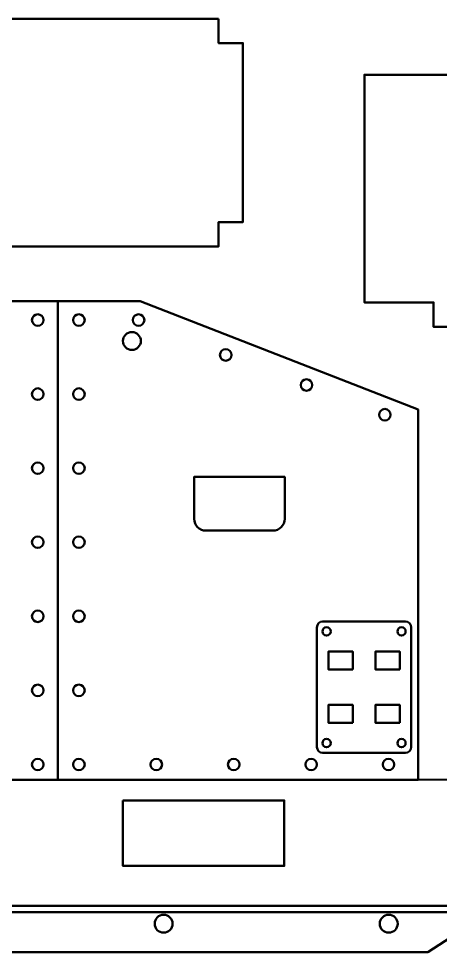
# Model space of a CAD drawing. Header units: inches. Extents: x 1117 to 1992, y -2324 to -585.
# Drawn here: x 1809 to 1860.9, y -1508.6 to -1393.8 of the extents above; entities that cross this region are included whole.
import ezdxf

# ---------------------------------------------------------------- set-up
doc = ezdxf.new("R2010")
doc.units = ezdxf.units.IN
doc.header["$MEASUREMENT"] = 0
doc.layers.add('Layer 1', color=7, linetype='Continuous')

# ---------------------------------------------------------------- blocks, each defined once
blk = doc.blocks.new('block 203')
at = {"layer": 'Layer 1', "color": 240, "lineweight": 50, "true_color": 0xec2227}
for points, knots in [([(1857.32, -1483.33), (1857.32, -1483.73), (1856.99, -1484.05), (1856.59, -1484.05), (1856.59, -1484.05), (1846.44, -1484.05), (1846.44, -1484.05), (1846.03, -1484.05), (1845.71, -1483.73), (1845.71, -1483.33), (1845.71, -1483.33), (1845.71, -1468.62), (1845.71, -1468.62), (1845.71, -1468.22), (1846.04, -1467.89), (1846.44, -1467.89), (1846.44, -1467.89), (1856.59, -1467.89), (1856.59, -1467.89), (1856.99, -1467.89), (1857.32, -1468.22), (1857.32, -1468.62), (1857.32, -1468.62), (1857.32, -1483.33), (1857.32, -1483.33)], [0, 0, 0, 0, 1, 1, 1, 2, 2, 2, 3, 3, 3, 4, 4, 4, 5, 5, 5, 6, 6, 6, 7, 7, 7, 8, 8, 8, 8]), ([(1846.9, -1468.6), (1847.18, -1468.6), (1847.41, -1468.83), (1847.41, -1469.11), (1847.41, -1469.39), (1847.18, -1469.62), (1846.9, -1469.62), (1846.62, -1469.62), (1846.39, -1469.39), (1846.39, -1469.11), (1846.39, -1468.83), (1846.62, -1468.6), (1846.9, -1468.6)], [0, 0, 0, 0, 1, 1, 1, 2, 2, 2, 3, 3, 3, 4, 4, 4, 4]), ([(1856.12, -1468.6), (1856.4, -1468.6), (1856.63, -1468.83), (1856.63, -1469.11), (1856.63, -1469.39), (1856.4, -1469.62), (1856.12, -1469.62), (1855.84, -1469.62), (1855.61, -1469.39), (1855.61, -1469.11), (1855.61, -1468.83), (1855.84, -1468.6), (1856.12, -1468.6)], [0, 0, 0, 0, 1, 1, 1, 2, 2, 2, 3, 3, 3, 4, 4, 4, 4]), ([(1846.9, -1482.33), (1847.18, -1482.33), (1847.41, -1482.55), (1847.41, -1482.84), (1847.41, -1483.12), (1847.18, -1483.35), (1846.9, -1483.35), (1846.62, -1483.35), (1846.39, -1483.12), (1846.39, -1482.84), (1846.39, -1482.55), (1846.62, -1482.33), (1846.9, -1482.33)], [0, 0, 0, 0, 1, 1, 1, 2, 2, 2, 3, 3, 3, 4, 4, 4, 4]), ([(1856.12, -1482.33), (1856.4, -1482.33), (1856.63, -1482.55), (1856.63, -1482.84), (1856.63, -1483.12), (1856.4, -1483.35), (1856.12, -1483.35), (1855.84, -1483.35), (1855.61, -1483.12), (1855.61, -1482.84), (1855.61, -1482.55), (1855.84, -1482.33), (1856.12, -1482.33)], [0, 0, 0, 0, 1, 1, 1, 2, 2, 2, 3, 3, 3, 4, 4, 4, 4])]:
    blk.add_open_spline(points, degree=3, knots=knots, dxfattribs=at)
blk = doc.blocks.new('block 201')
at = {"layer": 'Layer 1', "color": 240, "lineweight": 50, "true_color": 0xec2227}
for points in [[(1813.85, -1428.52), (1813.85, -1487.33)], [(1858.15, -1487.35), (1571.92, -1487.35)], [(1821.86, -1489.9), (1841.69, -1489.9), (1841.69, -1497.95), (1821.86, -1497.95), (1821.86, -1489.9)], [(1867.78, -1502.84), (1592.46, -1502.84)], [(1867.01, -1503.63), (1593.48, -1503.63)]]:
    blk.add_lwpolyline(points, dxfattribs=at)
at = {"layer": 'Layer 1', "color": 18, "lineweight": 50, "true_color": 0x010101}
for points in [[(1850.12, -1473.79), (1847.12, -1473.79), (1847.12, -1471.6), (1850.12, -1471.6), (1850.12, -1473.79)], [(1855.9, -1473.79), (1852.9, -1473.79), (1852.9, -1471.6), (1855.9, -1471.6), (1855.9, -1473.79)], [(1850.12, -1480.34), (1847.12, -1480.34), (1847.12, -1478.16), (1850.12, -1478.16), (1850.12, -1480.34)], [(1855.9, -1480.34), (1852.9, -1480.34), (1852.9, -1478.16), (1855.9, -1478.16), (1855.9, -1480.34)]]:
    blk.add_lwpolyline(points, dxfattribs=at)
for points, knots in [([(1675.5, -1428.52), (1675.5, -1428.52), (1572.22, -1452.37), (1572.22, -1452.37), (1572.22, -1452.37), (1561.51, -1460.45), (1561.51, -1460.45), (1561.51, -1460.45), (1561.51, -1478.95), (1561.51, -1478.95), (1561.51, -1478.95), (1597.33, -1506.6), (1597.33, -1506.6), (1599.1, -1507.84), (1601.27, -1508.57), (1603.6, -1508.57), (1603.6, -1508.57), (1859.35, -1508.57), (1859.35, -1508.57), (1859.35, -1508.57), (1867.01, -1503.6), (1867.01, -1503.6), (1867.01, -1503.6), (1872.37, -1498.25), (1872.37, -1498.25), (1872.37, -1498.25), (1863.93, -1487.33), (1863.93, -1487.33), (1863.93, -1487.33), (1858.15, -1487.35), (1858.15, -1487.35), (1858.15, -1487.35), (1858.15, -1441.84), (1858.15, -1441.84), (1858.15, -1441.84), (1823.96, -1428.51), (1823.96, -1428.51), (1823.96, -1428.51), (1675.5, -1428.52), (1675.5, -1428.52), (1675.5, -1428.52), (1675.5, -1428.52), (1675.5, -1428.52)], [0, 0, 0, 0, 1, 1, 1, 2, 2, 2, 3, 3, 3, 4, 4, 4, 5, 5, 5, 6, 6, 6, 7, 7, 7, 8, 8, 8, 9, 9, 9, 10, 10, 10, 11, 11, 11, 12, 12, 12, 13, 13, 13, 14, 14, 14, 14]), ([(1822.96, -1434.5), (1822.35, -1434.5), (1821.86, -1434.01), (1821.86, -1433.4), (1821.86, -1432.8), (1822.35, -1432.3), (1822.96, -1432.3), (1823.57, -1432.3), (1824.06, -1432.8), (1824.06, -1433.4), (1824.06, -1434.01), (1823.57, -1434.5), (1822.96, -1434.5)], [0, 0, 0, 0, 1, 1, 1, 2, 2, 2, 3, 3, 3, 4, 4, 4, 4]), ([(1841.75, -1455.26), (1841.75, -1456.06), (1841.09, -1456.72), (1840.29, -1456.72), (1840.29, -1456.72), (1832.07, -1456.72), (1832.07, -1456.72), (1831.26, -1456.72), (1830.61, -1456.06), (1830.61, -1455.26), (1830.61, -1455.26), (1830.61, -1450.12), (1830.61, -1450.12), (1830.61, -1450.12), (1841.75, -1450.12), (1841.75, -1450.12), (1841.75, -1450.12), (1841.75, -1455.26), (1841.75, -1455.26), (1841.75, -1455.26), (1841.75, -1455.26), (1841.75, -1455.26)], [0, 0, 0, 0, 1, 1, 1, 2, 2, 2, 3, 3, 3, 4, 4, 4, 5, 5, 5, 6, 6, 6, 7, 7, 7, 7]), ([(1826.86, -1506.15), (1826.25, -1506.15), (1825.76, -1505.66), (1825.76, -1505.05), (1825.76, -1504.44), (1826.26, -1503.95), (1826.86, -1503.95), (1827.47, -1503.95), (1827.96, -1504.44), (1827.96, -1505.05), (1827.96, -1505.66), (1827.47, -1506.15), (1826.86, -1506.15)], [0, 0, 0, 0, 1, 1, 1, 2, 2, 2, 3, 3, 3, 4, 4, 4, 4]), ([(1854.55, -1506.15), (1853.94, -1506.15), (1853.45, -1505.66), (1853.45, -1505.05), (1853.45, -1504.44), (1853.94, -1503.95), (1854.55, -1503.95), (1855.16, -1503.95), (1855.65, -1504.44), (1855.65, -1505.05), (1855.65, -1505.66), (1855.16, -1506.15), (1854.55, -1506.15)], [0, 0, 0, 0, 1, 1, 1, 2, 2, 2, 3, 3, 3, 4, 4, 4, 4])]:
    blk.add_open_spline(points, degree=3, knots=knots, dxfattribs=at)
at = {"layer": 'Layer 1', "color": 240, "lineweight": 50, "true_color": 0xec2227}
for points in [[(1811.38, -1430.12), (1811.77, -1430.12), (1812.09, -1430.43), (1812.09, -1430.83), (1812.09, -1431.22), (1811.77, -1431.53), (1811.38, -1431.53), (1810.99, -1431.53), (1810.67, -1431.22), (1810.67, -1430.83), (1810.67, -1430.43), (1810.99, -1430.12), (1811.38, -1430.12)], [(1816.44, -1430.12), (1816.83, -1430.12), (1817.15, -1430.43), (1817.15, -1430.83), (1817.15, -1431.22), (1816.83, -1431.53), (1816.44, -1431.53), (1816.05, -1431.53), (1815.73, -1431.22), (1815.73, -1430.83), (1815.73, -1430.43), (1816.05, -1430.12), (1816.44, -1430.12)], [(1823.78, -1430.12), (1824.17, -1430.12), (1824.49, -1430.43), (1824.49, -1430.83), (1824.49, -1431.22), (1824.17, -1431.53), (1823.78, -1431.53), (1823.39, -1431.53), (1823.07, -1431.22), (1823.07, -1430.83), (1823.07, -1430.43), (1823.39, -1430.12), (1823.78, -1430.12)], [(1834.5, -1434.41), (1834.89, -1434.41), (1835.21, -1434.73), (1835.21, -1435.12), (1835.21, -1435.51), (1834.89, -1435.83), (1834.5, -1435.83), (1834.11, -1435.83), (1833.79, -1435.51), (1833.79, -1435.12), (1833.79, -1434.73), (1834.11, -1434.41), (1834.5, -1434.41)], [(1844.43, -1438.11), (1844.82, -1438.11), (1845.14, -1438.43), (1845.14, -1438.82), (1845.14, -1439.21), (1844.82, -1439.52), (1844.43, -1439.52), (1844.04, -1439.52), (1843.72, -1439.21), (1843.72, -1438.82), (1843.72, -1438.43), (1844.04, -1438.11), (1844.43, -1438.11)], [(1811.38, -1439.22), (1811.77, -1439.22), (1812.09, -1439.54), (1812.09, -1439.93), (1812.09, -1440.32), (1811.77, -1440.64), (1811.38, -1440.64), (1810.99, -1440.64), (1810.67, -1440.32), (1810.67, -1439.93), (1810.67, -1439.54), (1810.99, -1439.22), (1811.38, -1439.22)], [(1816.44, -1439.22), (1816.83, -1439.22), (1817.15, -1439.54), (1817.15, -1439.93), (1817.15, -1440.32), (1816.83, -1440.64), (1816.44, -1440.64), (1816.05, -1440.64), (1815.73, -1440.32), (1815.73, -1439.93), (1815.73, -1439.54), (1816.05, -1439.22), (1816.44, -1439.22)], [(1854.07, -1441.76), (1854.46, -1441.76), (1854.78, -1442.08), (1854.78, -1442.47), (1854.78, -1442.86), (1854.46, -1443.18), (1854.07, -1443.18), (1853.68, -1443.18), (1853.36, -1442.86), (1853.36, -1442.47), (1853.36, -1442.08), (1853.68, -1441.76), (1854.07, -1441.76)], [(1811.38, -1448.33), (1811.77, -1448.33), (1812.09, -1448.65), (1812.09, -1449.04), (1812.09, -1449.43), (1811.77, -1449.75), (1811.38, -1449.75), (1810.99, -1449.75), (1810.67, -1449.43), (1810.67, -1449.04), (1810.67, -1448.65), (1810.99, -1448.33), (1811.38, -1448.33)], [(1816.44, -1448.33), (1816.83, -1448.33), (1817.15, -1448.65), (1817.15, -1449.04), (1817.15, -1449.43), (1816.83, -1449.75), (1816.44, -1449.75), (1816.05, -1449.75), (1815.73, -1449.43), (1815.73, -1449.04), (1815.73, -1448.65), (1816.05, -1448.33), (1816.44, -1448.33)], [(1811.38, -1457.44), (1811.77, -1457.44), (1812.09, -1457.75), (1812.09, -1458.15), (1812.09, -1458.54), (1811.77, -1458.85), (1811.38, -1458.85), (1810.99, -1458.85), (1810.67, -1458.54), (1810.67, -1458.15), (1810.67, -1457.75), (1810.99, -1457.44), (1811.38, -1457.44)], [(1816.44, -1457.44), (1816.83, -1457.44), (1817.15, -1457.75), (1817.15, -1458.15), (1817.15, -1458.54), (1816.83, -1458.85), (1816.44, -1458.85), (1816.05, -1458.85), (1815.73, -1458.54), (1815.73, -1458.15), (1815.73, -1457.75), (1816.05, -1457.44), (1816.44, -1457.44)], [(1811.38, -1466.54), (1811.77, -1466.54), (1812.09, -1466.86), (1812.09, -1467.25), (1812.09, -1467.64), (1811.77, -1467.96), (1811.38, -1467.96), (1810.99, -1467.96), (1810.67, -1467.64), (1810.67, -1467.25), (1810.67, -1466.86), (1810.99, -1466.54), (1811.38, -1466.54)], [(1816.44, -1466.54), (1816.83, -1466.54), (1817.15, -1466.86), (1817.15, -1467.25), (1817.15, -1467.64), (1816.83, -1467.96), (1816.44, -1467.96), (1816.05, -1467.96), (1815.73, -1467.64), (1815.73, -1467.25), (1815.73, -1466.86), (1816.05, -1466.54), (1816.44, -1466.54)], [(1811.38, -1475.65), (1811.77, -1475.65), (1812.09, -1475.97), (1812.09, -1476.36), (1812.09, -1476.75), (1811.77, -1477.07), (1811.38, -1477.07), (1810.99, -1477.07), (1810.67, -1476.75), (1810.67, -1476.36), (1810.67, -1475.97), (1810.99, -1475.65), (1811.38, -1475.65)], [(1816.44, -1475.65), (1816.83, -1475.65), (1817.15, -1475.97), (1817.15, -1476.36), (1817.15, -1476.75), (1816.83, -1477.07), (1816.44, -1477.07), (1816.05, -1477.07), (1815.73, -1476.75), (1815.73, -1476.36), (1815.73, -1475.97), (1816.05, -1475.65), (1816.44, -1475.65)], [(1811.38, -1484.76), (1811.77, -1484.76), (1812.09, -1485.08), (1812.09, -1485.47), (1812.09, -1485.86), (1811.77, -1486.17), (1811.38, -1486.17), (1810.99, -1486.17), (1810.67, -1485.86), (1810.67, -1485.47), (1810.67, -1485.08), (1810.99, -1484.76), (1811.38, -1484.76)], [(1816.44, -1484.76), (1816.83, -1484.76), (1817.15, -1485.07), (1817.15, -1485.47), (1817.15, -1485.86), (1816.83, -1486.17), (1816.44, -1486.17), (1816.05, -1486.17), (1815.73, -1485.86), (1815.73, -1485.47), (1815.73, -1485.07), (1816.05, -1484.76), (1816.44, -1484.76)], [(1825.96, -1484.76), (1826.35, -1484.76), (1826.67, -1485.07), (1826.67, -1485.47), (1826.67, -1485.86), (1826.35, -1486.17), (1825.96, -1486.17), (1825.57, -1486.17), (1825.25, -1485.86), (1825.25, -1485.47), (1825.25, -1485.07), (1825.57, -1484.76), (1825.96, -1484.76)], [(1835.48, -1484.76), (1835.87, -1484.76), (1836.19, -1485.07), (1836.19, -1485.47), (1836.19, -1485.86), (1835.87, -1486.17), (1835.48, -1486.17), (1835.09, -1486.17), (1834.77, -1485.86), (1834.77, -1485.47), (1834.77, -1485.07), (1835.09, -1484.76), (1835.48, -1484.76)], [(1845, -1484.76), (1845.39, -1484.76), (1845.71, -1485.07), (1845.71, -1485.47), (1845.71, -1485.86), (1845.39, -1486.17), (1845, -1486.17), (1844.61, -1486.17), (1844.29, -1485.86), (1844.29, -1485.47), (1844.29, -1485.07), (1844.61, -1484.76), (1845, -1484.76)], [(1854.52, -1484.76), (1854.91, -1484.76), (1855.23, -1485.07), (1855.23, -1485.47), (1855.23, -1485.86), (1854.91, -1486.17), (1854.52, -1486.17), (1854.13, -1486.17), (1853.81, -1485.86), (1853.81, -1485.47), (1853.81, -1485.07), (1854.13, -1484.76), (1854.52, -1484.76)]]:
    blk.add_open_spline(points, degree=3, knots=[0, 0, 0, 0, 1, 1, 1, 2, 2, 2, 3, 3, 3, 4, 4, 4, 4], dxfattribs=at)
at = {"layer": 'Layer 1'}
blk.add_blockref('block 203', (0, 0), dxfattribs=at)

msp = doc.modelspace()

# ---------------------------------------------------------------- linework, layer by layer
at = {"layer": 'Layer 1', "color": 18, "lineweight": 50, "true_color": 0x010101}
for points in [[(1833.62, -1393.77), (1833.62, -1396.77), (1836.62, -1396.77), (1836.62, -1418.77), (1833.62, -1418.77), (1833.62, -1421.77), (1714.23, -1421.77), (1714.23, -1418.77), (1711.23, -1418.77), (1711.23, -1396.77), (1714.23, -1396.77), (1714.23, -1393.77), (1833.62, -1393.77)], [(1880.56, -1400.66), (1851.56, -1400.66), (1851.56, -1428.66), (1860.06, -1428.66), (1860.06, -1431.66), (1863.06, -1431.66), (1863.06, -1428.66), (1875.06, -1428.66), (1875.06, -1431.66), (1878.06, -1431.66), (1878.06, -1428.66), (1880.56, -1428.66), (1880.56, -1400.66)]]:
    msp.add_lwpolyline(points, dxfattribs=at)

# ---------------------------------------------------------------- block references
at = {"layer": 'Layer 1'}
msp.add_blockref('block 201', (0, 0), dxfattribs=at)

doc.saveas('drawing.dxf')
